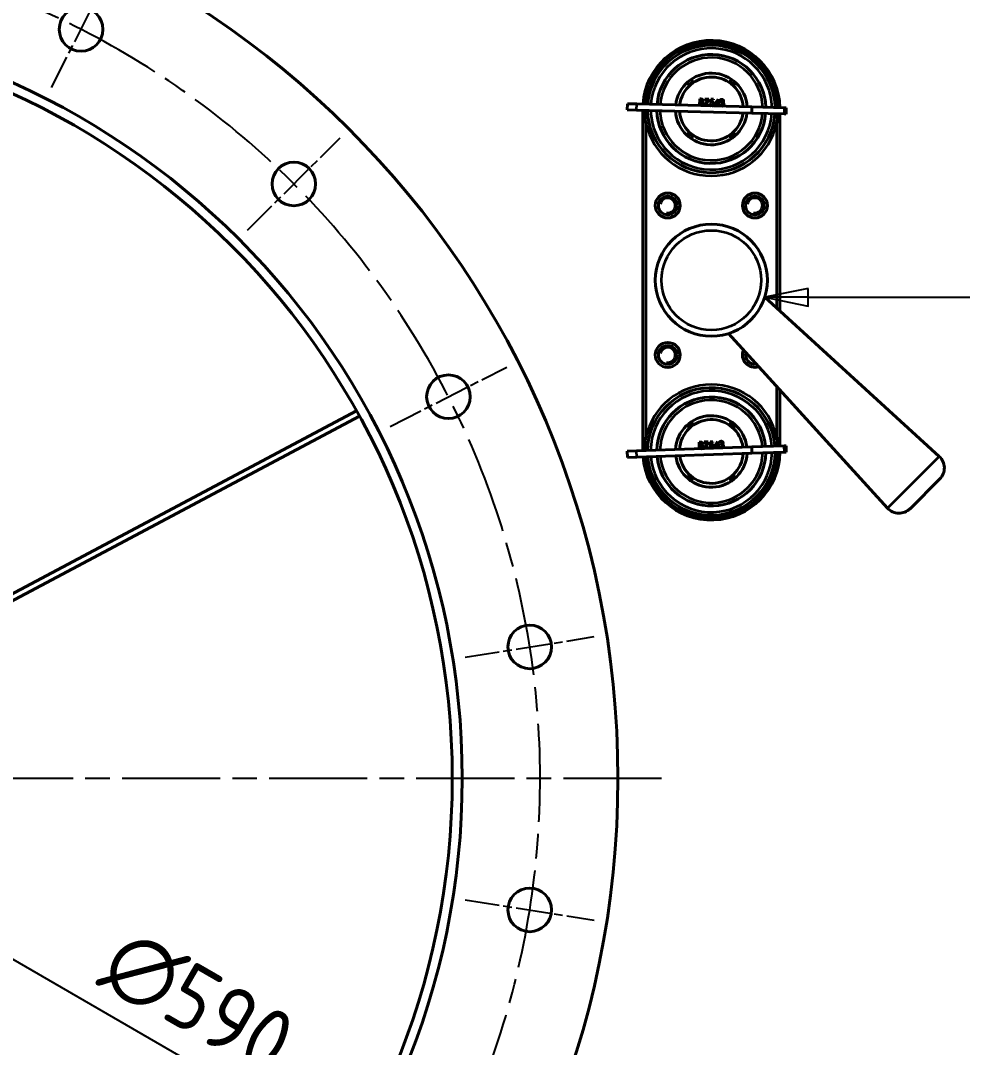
# Model space of a CAD drawing. Header units: millimetres. Extents: x 0 to 5887, y 0 to 4158.
# Drawn here: x 1302.1 to 1604.6, y 1585.8 to 1915.6 of the extents above; entities that cross this region are included whole.
import ezdxf

# ---------------------------------------------------------------- set-up
doc = ezdxf.new("R2010")
doc.units = ezdxf.units.MM
doc.header["$LTSCALE"] = 7
doc.linetypes.add('CHAIN', pattern=[0.3543, 0.2362, -0.0295, 0.0591, -0.0295])
for name, color, linetype, lineweight in [('가시적인 것(ISO)', 3, 'Continuous', 40), ('가시적인 좁은 것(ISO)', 3, 'Continuous', 35), ('기호(ISO)', 5, 'Continuous', 25), ('중심 표식(ISO)', 1, 'Continuous', 25), ('중심선(ISO)', 1, 'Continuous', 25), ('치수(ISO)', 2, 'Continuous', 25)]:
    doc.layers.add(name, color=color, linetype=linetype, lineweight=lineweight)
doc.styles.add('치수 텍스트_PSTEK_POSCO', font='isocp.shx')
doc.dimstyles.new('치수_PSTEK_POSCO', dxfattribs={"dimscale": 7, "dimtxt": 3, "dimasz": 2, "dimexe": 2, "dimexo": 2.5, "dimgap": 1, "dimtad": 1, "dimrnd": 1e-08, "dimdsep": 46, "dimtxsty": '치수 텍스트_PSTEK_POSCO', "dimcen": 0.09, "dimdle": 10, "dimclrd": 7, "dimclre": 7, "dimclrt": 2, "dimadec": 1, "dimazin": 2, "dimtfac": 1, "dimtmove": 0, "dimatfit": 3, "dimfxl": 0, "dimtolj": 1, "dimlwd": -1, "dimlwe": -1, "dimarcsym": 0})

# ---------------------------------------------------------------- blocks, each defined once
blk = doc.blocks.new('품번기호6')
at = {"layer": '기호(ISO)', "color": 7}
for p, q in [((222.162, 261.357), (220.162, 260.957)), ((222.162, 260.557), (222.162, 261.357)), ((222.162, 260.957), (220.162, 260.957)), ((220.162, 260.957), (222.162, 260.557)), ((222.162, 260.957), (274.929, 260.957))]:
    blk.add_line(p, q, dxfattribs=at)
at = {"layer": '기호(ISO)', "color": 7, "flags": 128}
blk.add_lwpolyline([(222.162, 261.357), (220.162, 260.957), (222.162, 260.557), (222.162, 261.357)], dxfattribs=at)
at = {"layer": '기호(ISO)', "color": 7}
blk.add_solid([(222.162, 261.357), (220.162, 260.957), (222.162, 260.557), (222.162, 261.357)], dxfattribs=at)
blk = doc.blocks.new('*D46')
at = {"layer": 'Defpoints', "color": 0, "transparency": 16777216}
for p in [(943.51, 1819.69), (1454.47, 1524.69)]:
    blk.add_point(p, dxfattribs=at)
at = {"layer": '치수(ISO)', "color": 7, "transparency": 16777216}
blk.add_line((955.64, 1812.69), (1442.35, 1531.69), dxfattribs=at)
for points in [[(956.81, 1814.71), (954.47, 1810.67), (943.51, 1819.69)], [(1443.51, 1533.71), (1441.18, 1529.67), (1454.47, 1524.69)]]:
    blk.add_solid(points, dxfattribs=at)
at = {"layer": '치수(ISO)', "color": 2, "transparency": 16777216, "insert": (1331.49, 1615.9), "char_height": 21, "attachment_point": 4, "rotation": 330, "style": '치수 텍스트_PSTEK_POSCO'}
blk.add_mtext('\\A1;∅590', dxfattribs=at)
blk = doc.blocks.new('*D47')
at = {"layer": 'Defpoints', "color": 0, "transparency": 16777216}
for p in [(1050.75, 1897.85), (1347.24, 1446.53)]:
    blk.add_point(p, dxfattribs=at)
at = {"layer": '치수(ISO)', "color": 7, "transparency": 16777216}
blk.add_line((1058.43, 1886.15), (1339.55, 1458.23), dxfattribs=at)
for points in [[(1060.38, 1887.43), (1056.48, 1884.87), (1050.75, 1897.85)], [(1341.5, 1459.51), (1337.6, 1456.95), (1347.24, 1446.53)]]:
    blk.add_solid(points, dxfattribs=at)
at = {"layer": '치수(ISO)', "color": 2, "transparency": 16777216, "insert": (1287.17, 1569.83), "char_height": 21, "attachment_point": 4, "rotation": 303.3025, "style": '치수 텍스트_PSTEK_POSCO'}
blk.add_mtext('\\A1;∅540', dxfattribs=at)

msp = doc.modelspace()

# ---------------------------------------------------------------- linework, layer by layer
at = {"layer": '가시적인 것(ISO)'}
for p, q in [((1520.193, 1888.2863), (1520.248, 1890.4022)), ((1520.248, 1890.4022), (1520.6608, 1890.3915)), ((1520.4322, 1890.1803), (1520.4146, 1889.5021)), ((1520.6899, 1890.1735), (1520.4322, 1890.1803)), ((1521.8474, 1888.2793), (1522.8508, 1890.1174)), ((1521.87, 1890.1429), (1521.8756, 1890.3599)), ((1522.8508, 1890.1174), (1521.87, 1890.1429)), ((1521.8756, 1890.3599), (1523.1778, 1890.326)), ((1523.1778, 1890.326), (1522.0383, 1888.2383)), ((1523.5843, 1889.2568), (1523.8288, 1890.3091)), ((1523.8288, 1890.3091), (1524.6969, 1890.2865)), ((1523.9715, 1890.0882), (1523.843, 1889.5346)), ((1524.6913, 1890.0695), (1523.9715, 1890.0882)), ((1524.6969, 1890.2865), (1524.6913, 1890.0695)), ((1524.953, 1888.6511), (1526.1518, 1890.303)), ((1526.1518, 1890.303), (1526.1903, 1890.302)), ((1526.1903, 1890.302), (1526.1522, 1888.8371)), ((1496.9751, 1886.8894), (1497.0271, 1888.8887)), ((1496.9751, 1886.8894), (1499.9741, 1886.8114)), ((1497.0271, 1888.8887), (1500.0261, 1888.8107)), ((1536.9616, 1885.8495), (1499.9741, 1886.8114)), ((1537.0135, 1887.8488), (1500.0261, 1888.8107)), ((1501.9919, 1777.4427), (1501.9919, 1886.7589)), ((1520.4089, 1889.285), (1520.3885, 1888.4983)), ((1520.3885, 1888.4983), (1520.6589, 1888.4913)), ((1520.5348, 1889.2818), (1520.4089, 1889.285)), ((1520.4146, 1889.5021), (1520.5422, 1889.4987)), ((1521.9119, 1888.2416), (1521.8474, 1888.2793)), ((1523.3539, 1888.747), (1523.5438, 1888.742)), ((1525.9567, 1888.625), (1524.953, 1888.6511)), ((1525.9862, 1889.761), (1525.3316, 1888.8584)), ((1525.3316, 1888.8584), (1525.9623, 1888.842)), ((1525.944, 1888.1367), (1525.9567, 1888.625)), ((1525.9623, 1888.842), (1525.9862, 1889.761)), ((1526.1466, 1888.6201), (1526.1339, 1888.1318)), ((1526.3907, 1888.6137), (1526.1466, 1888.6201)), ((1526.1522, 1888.8371), (1526.3964, 1888.8307)), ((1526.3964, 1888.8307), (1526.3907, 1888.6137)), ((1526.5827, 1888.6901), (1526.7726, 1888.6852)), ((1526.8815, 1889.7411), (1526.6916, 1889.746)), ((1527.1923, 1889.1629), (1527.1979, 1889.3799)), ((1536.9616, 1885.8495), (1537.0135, 1887.8488)), ((1547.4882, 1887.5764), (1537.0135, 1887.8488)), ((1547.4882, 1887.5764), (1548.0728, 1887.5612)), ((1548.0208, 1885.5619), (1548.0728, 1887.5612)), ((1547.4362, 1885.5771), (1536.9616, 1885.8495)), ((1545.9919, 1885.6147), (1545.9919, 1822.2742)), ((1547.4362, 1885.5771), (1548.0208, 1885.5619)), ((1541.1353, 1826.7002), (1597.1956, 1775.6108)), ((1529.4788, 1815.0438), (1580.5683, 1758.9835)), ((1545.9919, 1796.924), (1545.9919, 1778.9327)), ((1225.8193, 1692.3333), (1410.0013, 1790.2646)), ((1226.7582, 1690.5674), (1410.9709, 1788.515)), ((1536.9507, 1778.6265), (1499.9718, 1777.3743)), ((1520.0624, 1780.1725), (1520.4751, 1780.1865)), ((1520.134, 1778.0571), (1520.0624, 1780.1725)), ((1520.5172, 1779.9707), (1520.2596, 1779.962)), ((1520.2596, 1779.962), (1520.2825, 1779.2839)), ((1520.2825, 1779.2839), (1520.4101, 1779.2883)), ((1520.4157, 1779.0712), (1520.2899, 1779.067)), ((1520.2899, 1779.067), (1520.3165, 1778.2805)), ((1520.3165, 1778.2805), (1520.5869, 1778.2896)), ((1521.6896, 1780.2276), (1522.9915, 1780.2717)), ((1521.697, 1780.0106), (1521.6896, 1780.2276)), ((1522.6776, 1780.0439), (1521.697, 1780.0106)), ((1521.7859, 1778.1491), (1522.6776, 1780.0439)), ((1521.8526, 1778.1153), (1521.7859, 1778.1491)), ((1522.9915, 1780.2717), (1521.9789, 1778.1195)), ((1523.2617, 1778.706), (1523.4516, 1778.7124)), ((1523.4612, 1779.2287), (1523.6424, 1780.2937)), ((1523.6424, 1780.2937), (1524.5103, 1780.3231)), ((1523.798, 1780.0818), (1523.7029, 1779.5215)), ((1524.5176, 1780.1062), (1523.798, 1780.0818)), ((1524.5103, 1780.3231), (1524.5176, 1780.1062)), ((1524.8637, 1778.706), (1525.9615, 1780.4266)), ((1525.8672, 1778.7399), (1524.8637, 1778.706)), ((1525.8287, 1779.8756), (1525.2293, 1778.9356)), ((1525.2293, 1778.9356), (1525.8598, 1778.9569)), ((1525.8598, 1778.9569), (1525.8287, 1779.8756)), ((1525.8837, 1778.2518), (1525.8672, 1778.7399)), ((1525.9615, 1780.4266), (1526.0001, 1780.4279)), ((1526.0001, 1780.4279), (1526.0497, 1778.9633)), ((1526.0497, 1778.9633), (1526.2938, 1778.9716)), ((1526.3011, 1778.7546), (1526.057, 1778.7464)), ((1526.057, 1778.7464), (1526.0736, 1778.2582)), ((1526.2938, 1778.9716), (1526.3011, 1778.7546)), ((1526.4882, 1778.8424), (1526.6781, 1778.8489)), ((1526.7236, 1779.9093), (1526.5338, 1779.9029)), ((1527.0683, 1779.3508), (1527.061, 1779.5678)), ((1547.4228, 1778.9811), (1536.9507, 1778.6265)), ((1537.0183, 1776.6277), (1536.9507, 1778.6265)), ((1547.4228, 1778.9811), (1548.0073, 1779.0009)), ((1548.075, 1777.0021), (1548.0073, 1779.0009)), ((1496.9736, 1777.2728), (1499.9718, 1777.3743)), ((1497.0413, 1775.2739), (1496.9736, 1777.2728)), ((1497.0413, 1775.2739), (1500.0395, 1775.3755)), ((1537.0183, 1776.6277), (1500.0395, 1775.3755)), ((1547.4905, 1776.9823), (1537.0183, 1776.6277)), ((1547.4905, 1776.9823), (1548.075, 1777.0021)), ((1587.7994, 1758.8158), (1597.3632, 1768.3797))]:
    msp.add_line(p, q, dxfattribs=at)
for centre, radius in [((1198.9919, 1672.1871), 295), ((1321.5694, 1912.7589), 7), ((1198.9919, 1672.1871), 245), ((1198.9919, 1672.1871), 241.8), ((1389.9108, 1863.106), 7), ((1509.9919, 1856.1871), 4), ((1537.9919, 1856.1871), 4), ((1509.9919, 1856.1871), 3), ((1537.9919, 1856.1871), 3), ((1523.9919, 1832.1871), 18), ((1509.9919, 1808.1871), 4), ((1509.9919, 1808.1871), 3), ((1439.5637, 1794.7646), 7), ((1465.6678, 1714.4244), 7), ((1465.6678, 1629.9498), 7)]:
    msp.add_circle(centre, radius, dxfattribs=at)
for centre, radius, start, end in [((1523.9919, 1887.1871), 22, 1.115547, 175.905045), ((1523.9919, 1887.1871), 20.5, 1.306322, 175.71427), ((1523.9919, 1887.1871), 17.5, 1.786125, 175.234467), ((1523.9919, 1887.1871), 11.5, 3.498838, 173.521754), ((1523.9919, 1887.1871), 10.25, 4.109034, 172.911558), ((1516.8187, 1896.1757), 1, 221.08293, 36.099118), ((1531.1652, 1896.1757), 1, 143.900882, 318.91707), ((1523.9919, 1887.1871), 20.5, 181.306322, 355.71427), ((1523.9919, 1887.1871), 17.5, 181.786125, 355.234467), ((1523.9919, 1887.1871), 11.5, 183.498838, 353.521754), ((1523.9919, 1887.1871), 10.25, 184.109034, 352.911558), ((1516.8187, 1878.1985), 1, 323.900882, 138.91707), ((1531.1652, 1878.1985), 1, 41.08293, 216.099118), ((1537.9919, 1808.1871), 4, 157.078747, 287.608959), ((1537.9919, 1808.1871), 3, 166.254113, 278.433593), ((1523.9919, 1777.1871), 20.5, 4.735442, 179.143391), ((1523.9919, 1777.1871), 17.5, 5.215246, 178.663588), ((1523.9919, 1777.1871), 11.5, 6.927959, 176.950875), ((1523.9919, 1777.1871), 10.25, 7.538155, 176.340679), ((1516.8187, 1786.1757), 1, 221.08293, 36.099118), ((1531.1652, 1786.1757), 1, 143.900882, 318.91707), ((1523.9919, 1777.1871), 22, 184.544668, 359.334165), ((1523.9919, 1777.1871), 20.5, 184.735442, 359.143391), ((1523.9919, 1777.1871), 17.5, 185.215246, 358.663588), ((1523.9919, 1777.1871), 11.5, 186.927959, 356.950875), ((1523.9919, 1777.1871), 10.25, 187.538155, 356.340679), ((1593.8277, 1771.9152), 5, 315, 47.656147), ((1516.8187, 1768.1985), 1, 323.900882, 138.91707), ((1531.1652, 1768.1985), 1, 41.08293, 216.099118), ((1584.2638, 1762.3514), 5, 222.343853, 315)]:
    msp.add_arc(centre, radius, start, end, dxfattribs=at)
for points, knots in [([(1520.5422, 1889.4987), (1520.5608, 1889.4985), (1520.5969, 1889.498), (1520.6491, 1889.498), (1520.6976, 1889.5005), (1520.7423, 1889.5031), (1520.7832, 1889.5081), (1520.8201, 1889.5144), (1520.8536, 1889.5212), (1520.8924, 1889.5333), (1520.9365, 1889.5514), (1520.9837, 1889.5801), (1521.0256, 1889.6147), (1521.0612, 1889.6549), (1521.0907, 1889.6994), (1521.1116, 1889.7476), (1521.1263, 1889.7981), (1521.1284, 1889.8331), (1521.1295, 1889.8508)], [0, 0, 0, 0, 0.07230103, 0.13970033, 0.20228851, 0.26059953, 0.31319033, 0.36173893, 0.40570648, 0.44553998, 0.51883196, 0.58977824, 0.65886748, 0.72843048, 0.7972827, 0.86481538, 0.93136375, 1, 1, 1, 1]), ([(1520.6608, 1890.3915), (1520.681, 1890.3908), (1520.7202, 1890.3896), (1520.7771, 1890.3849), (1520.8303, 1890.3792), (1520.8799, 1890.371), (1520.9258, 1890.3615), (1520.9682, 1890.3503), (1521.007, 1890.3371), (1521.0531, 1890.3167), (1521.1055, 1890.2867), (1521.1619, 1890.2429), (1521.2098, 1890.1899), (1521.2507, 1890.1305), (1521.2828, 1890.0654), (1521.3054, 1889.9963), (1521.319, 1889.924), (1521.3193, 1889.8746), (1521.3194, 1889.8497)], [0, 0, 0, 0, 0.0625941, 0.12132294, 0.17668014, 0.2283651, 0.27686845, 0.32187913, 0.36409863, 0.4033557, 0.47796795, 0.55053546, 0.62358446, 0.69817488, 0.77335367, 0.84728113, 0.92281834, 1, 1, 1, 1]), ([(1521.1295, 1889.8508), (1521.1294, 1889.8625), (1521.1294, 1889.8856), (1521.1252, 1889.9193), (1521.1173, 1889.9511), (1521.1069, 1889.9814), (1521.0921, 1890.0093), (1521.0744, 1890.0358), (1521.0528, 1890.0599), (1521.0281, 1890.0825), (1520.9996, 1890.1028), (1520.9673, 1890.1207), (1520.9307, 1890.1354), (1520.8904, 1890.1485), (1520.8458, 1890.1581), (1520.7975, 1890.1664), (1520.7451, 1890.1714), (1520.7087, 1890.1728), (1520.6899, 1890.1735)], [0, 0, 0, 0, 0.05700313, 0.11181787, 0.16440237, 0.2158698, 0.26684111, 0.31747896, 0.36990214, 0.42340045, 0.4797184, 0.5392415, 0.60243069, 0.67102955, 0.7444848, 0.82345397, 0.90874031, 1, 1, 1, 1]), ([(1521.3194, 1889.8497), (1521.3182, 1889.8263), (1521.3157, 1889.7804), (1521.3015, 1889.7136), (1521.2804, 1889.6502), (1521.2518, 1889.5904), (1521.2152, 1889.5357), (1521.1723, 1889.4855), (1521.1209, 1889.4421), (1521.0826, 1889.4181), (1521.0632, 1889.4059)], [0, 0, 0, 0, 0.13056911, 0.25658061, 0.38055162, 0.50362292, 0.62573932, 0.74754858, 0.87176612, 1, 1, 1, 1]), ([(1526.6916, 1889.746), (1526.6973, 1889.7672), (1526.7085, 1889.8086), (1526.731, 1889.8675), (1526.7553, 1889.9232), (1526.7841, 1889.9745), (1526.8153, 1890.0226), (1526.8508, 1890.0663), (1526.8889, 1890.1067), (1526.9309, 1890.1423), (1526.9747, 1890.1744), (1527.0211, 1890.2016), (1527.069, 1890.2247), (1527.1188, 1890.2435), (1527.1707, 1890.2573), (1527.2241, 1890.2669), (1527.2793, 1890.2726), (1527.3167, 1890.2723), (1527.3356, 1890.2722)], [0, 0, 0, 0, 0.07262535, 0.14197661, 0.20898493, 0.27395687, 0.33688935, 0.39874495, 0.46011589, 0.52082492, 0.58099446, 0.64015193, 0.69862245, 0.75727108, 0.81642669, 0.87625405, 0.93716529, 1, 1, 1, 1]), ([(1527.3325, 1890.0551), (1527.3084, 1890.0549), (1527.2613, 1890.0545), (1527.1931, 1890.0418), (1527.1294, 1890.0205), (1527.0805, 1889.9944), (1527.0442, 1889.9682), (1527.0182, 1889.9453), (1526.9925, 1889.9197), (1526.9688, 1889.8897), (1526.9448, 1889.8577), (1526.9228, 1889.8217), (1526.9013, 1889.7828), (1526.8883, 1889.7552), (1526.8815, 1889.7411)], [0, 0, 0, 0, 0.12271194, 0.23968496, 0.35181586, 0.46376613, 0.52081779, 0.57944829, 0.64060415, 0.70529751, 0.77363388, 0.84466938, 0.92005651, 1, 1, 1, 1]), ([(1527.7495, 1889.7121), (1527.7495, 1889.7232), (1527.7496, 1889.7452), (1527.7441, 1889.7775), (1527.7355, 1889.8089), (1527.7233, 1889.8392), (1527.7066, 1889.8684), (1527.6866, 1889.8965), (1527.6625, 1889.9236), (1527.6347, 1889.9489), (1527.6049, 1889.9731), (1527.572, 1889.9939), (1527.5371, 1890.0118), (1527.5002, 1890.0268), (1527.4611, 1890.0384), (1527.4201, 1890.047), (1527.377, 1890.0529), (1527.3475, 1890.0544), (1527.3325, 1890.0551)], [0, 0, 0, 0, 0.05527455, 0.10996609, 0.16324744, 0.21807619, 0.27330087, 0.3309093, 0.39099452, 0.45417595, 0.51886154, 0.58331053, 0.64851668, 0.71503089, 0.78250207, 0.85232269, 0.92492849, 1, 1, 1, 1]), ([(1527.3356, 1890.2722), (1527.3632, 1890.2706), (1527.4178, 1890.2676), (1527.4977, 1890.2504), (1527.5745, 1890.2246), (1527.6473, 1890.1897), (1527.7147, 1890.1473), (1527.7743, 1890.0974), (1527.8254, 1890.0409), (1527.8679, 1889.9788), (1527.9007, 1889.9129), (1527.9244, 1889.8452), (1527.9381, 1889.7761), (1527.9389, 1889.7296), (1527.9393, 1889.7064)], [0, 0, 0, 0, 0.090254249, 0.178539792, 0.266093034, 0.354630978, 0.441886153, 0.525746915, 0.608113634, 0.690197273, 0.770821484, 0.848326181, 0.92401174, 1, 1, 1, 1]), ([(1520.9301, 1889.2465), (1520.9198, 1889.2488), (1520.8976, 1889.2539), (1520.8614, 1889.2597), (1520.8199, 1889.265), (1520.7732, 1889.2694), (1520.7212, 1889.274), (1520.6637, 1889.2767), (1520.601, 1889.2799), (1520.5574, 1889.2811), (1520.5348, 1889.2818)], [0, 0, 0, 0, 0.07930649, 0.17195282, 0.27705651, 0.39473058, 0.52617732, 0.67134477, 0.82928526, 1, 1, 1, 1]), ([(1520.6589, 1888.4913), (1520.6783, 1888.491), (1520.7156, 1888.4905), (1520.7695, 1888.4906), (1520.8195, 1888.4926), (1520.8654, 1888.4966), (1520.9076, 1888.5012), (1520.9457, 1888.5078), (1520.98, 1888.5157), (1521.0198, 1888.5282), (1521.0648, 1888.548), (1521.1135, 1888.5784), (1521.1571, 1888.6149), (1521.1944, 1888.6576), (1521.2252, 1888.7043), (1521.2481, 1888.754), (1521.2627, 1888.8059), (1521.2653, 1888.8415), (1521.2665, 1888.8594)], [0, 0, 0, 0, 0.07250249, 0.13973899, 0.20179513, 0.25982193, 0.31220599, 0.36077343, 0.40454034, 0.4436981, 0.51684079, 0.58787434, 0.65796542, 0.72896939, 0.79930772, 0.86663578, 0.93311633, 1, 1, 1, 1]), ([(1521.4564, 1888.8544), (1521.4553, 1888.8338), (1521.4531, 1888.7932), (1521.443, 1888.7337), (1521.427, 1888.677), (1521.4056, 1888.6228), (1521.3781, 1888.5711), (1521.345, 1888.5218), (1521.3059, 1888.4756), (1521.2624, 1888.4317), (1521.2135, 1888.3926), (1521.1608, 1888.3579), (1521.1039, 1888.3298), (1521.0436, 1888.3065), (1520.9793, 1888.2892), (1520.9113, 1888.2776), (1520.8395, 1888.2706), (1520.7904, 1888.2711), (1520.7652, 1888.2714)], [0, 0, 0, 0, 0.06116028, 0.12033456, 0.17818026, 0.23523513, 0.29268296, 0.35118625, 0.41045661, 0.47171985, 0.5337612, 0.59573902, 0.65788752, 0.72129518, 0.78682251, 0.85468615, 0.92547799, 1, 1, 1, 1]), ([(1521.2665, 1888.8594), (1521.2667, 1888.8706), (1521.2669, 1888.8927), (1521.2628, 1888.9255), (1521.2563, 1888.9572), (1521.2477, 1888.9881), (1521.2348, 1889.0176), (1521.2196, 1889.0463), (1521.2016, 1889.0741), (1521.1733, 1889.1095), (1521.1319, 1889.1504), (1521.0727, 1889.191), (1521.0049, 1889.2242), (1520.9556, 1889.2389), (1520.9301, 1889.2465)], [0, 0, 0, 0, 0.0602874, 0.11960235, 0.17750337, 0.23514266, 0.29213259, 0.35087121, 0.41009786, 0.47073152, 0.5948287, 0.72257882, 0.85669139, 1, 1, 1, 1]), ([(1521.0632, 1889.4059), (1521.087, 1889.396), (1521.1325, 1889.3772), (1521.195, 1889.3443), (1521.2486, 1889.3089), (1521.2938, 1889.2707), (1521.3323, 1889.2297), (1521.3657, 1889.1853), (1521.3939, 1889.1371), (1521.4178, 1889.0854), (1521.436, 1889.0308), (1521.4493, 1888.9739), (1521.4562, 1888.9148), (1521.4564, 1888.8747), (1521.4564, 1888.8544)], [0, 0, 0, 0, 0.10605749, 0.20291426, 0.29030017, 0.37022257, 0.44638372, 0.5213969, 0.59829108, 0.67614247, 0.7555287, 0.83488717, 0.91664605, 1, 1, 1, 1]), ([(1523.7172, 1888.1946), (1523.7098, 1888.1982), (1523.6852, 1888.2106), (1523.645, 1888.2355), (1523.5971, 1888.27), (1523.5531, 1888.3104), (1523.5124, 1888.3543), (1523.4762, 1888.4018), (1523.4441, 1888.4521), (1523.4168, 1888.5054), (1523.3937, 1888.5615), (1523.376, 1888.6208), (1523.3621, 1888.6828), (1523.3566, 1888.7253), (1523.3539, 1888.747)], [0.28511236, 0.28511236, 0.28511236, 0.28511236, 0.310637179, 0.370766408, 0.431614744, 0.493522974, 0.555883455, 0.617342367, 0.678668039, 0.74071136, 0.802985363, 0.86680258, 0.932347171, 1, 1, 1, 1]), ([(1523.5438, 1888.742), (1523.5479, 1888.7217), (1523.5559, 1888.6827), (1523.5742, 1888.6277), (1523.597, 1888.5785), (1523.6245, 1888.5345), (1523.6577, 1888.4959), (1523.6959, 1888.4613), (1523.7388, 1888.4298), (1523.7868, 1888.4032), (1523.8375, 1888.3803), (1523.8908, 1888.3646), (1523.9451, 1888.3531), (1523.982, 1888.3511), (1524.0006, 1888.3501)], [0, 0, 0, 0, 0.09468725, 0.18199416, 0.26437695, 0.34217986, 0.41861761, 0.49650908, 0.57736909, 0.66151059, 0.74673255, 0.83125798, 0.91520562, 1, 1, 1, 1]), ([(1524.0534, 1889.3531), (1524.037, 1889.3532), (1524.0031, 1889.3534), (1523.951, 1889.3494), (1523.8962, 1889.3422), (1523.8388, 1889.3318), (1523.7788, 1889.3179), (1523.7162, 1889.3009), (1523.651, 1889.2804), (1523.6069, 1889.2648), (1523.5843, 1889.2568)], [0, 0, 0, 0, 0.10220304, 0.21102334, 0.32509966, 0.4465021, 0.57378772, 0.70890071, 0.85035787, 1, 1, 1, 1]), ([(1523.843, 1889.5346), (1523.8656, 1889.5402), (1523.9093, 1889.5511), (1523.9737, 1889.5627), (1524.0347, 1889.5692), (1524.0742, 1889.5692), (1524.0933, 1889.5693)], [0, 0, 0, 0, 0.27506837, 0.53290146, 0.77397346, 1, 1, 1, 1]), ([(1524.0006, 1888.3501), (1524.0187, 1888.3501), (1524.0544, 1888.3502), (1524.107, 1888.3563), (1524.158, 1888.3666), (1524.2068, 1888.3827), (1524.2543, 1888.4025), (1524.2992, 1888.4284), (1524.3429, 1888.4584), (1524.384, 1888.493), (1524.4218, 1888.5313), (1524.4554, 1888.5725), (1524.4836, 1888.6166), (1524.5076, 1888.6628), (1524.5262, 1888.7118), (1524.5399, 1888.7631), (1524.5486, 1888.8171), (1524.5506, 1888.854), (1524.5516, 1888.8728)], [0, 0, 0, 0, 0.0642073, 0.12642469, 0.18768028, 0.24821642, 0.30830506, 0.36966099, 0.43169855, 0.49594689, 0.55975802, 0.62229541, 0.68391064, 0.74509241, 0.80674023, 0.86908662, 0.93329, 1, 1, 1, 1]), ([(1524.5516, 1888.8728), (1524.5516, 1888.8897), (1524.5517, 1888.923), (1524.5466, 1888.9718), (1524.5367, 1889.018), (1524.5225, 1889.062), (1524.504, 1889.1038), (1524.4812, 1889.1433), (1524.4535, 1889.1802), (1524.4217, 1889.2144), (1524.3866, 1889.246), (1524.3478, 1889.2733), (1524.3059, 1889.2964), (1524.2615, 1889.3166), (1524.2135, 1889.3315), (1524.1629, 1889.3431), (1524.1091, 1889.3504), (1524.0723, 1889.3522), (1524.0534, 1889.3531)], [0, 0, 0, 0, 0.06535138, 0.12791603, 0.18836021, 0.24721608, 0.30563013, 0.36376984, 0.42266091, 0.48268729, 0.54330022, 0.60411796, 0.66496489, 0.72741349, 0.79146763, 0.85805544, 0.92703681, 1, 1, 1, 1]), ([(1524.0933, 1889.5693), (1524.117, 1889.5681), (1524.1634, 1889.5659), (1524.2311, 1889.5545), (1524.2956, 1889.5376), (1524.3567, 1889.5148), (1524.4146, 1889.4861), (1524.4686, 1889.4508), (1524.5197, 1889.4098), (1524.5668, 1889.363), (1524.6093, 1889.3117), (1524.6465, 1889.2568), (1524.6778, 1889.1988), (1524.7025, 1889.1372), (1524.7219, 1889.0726), (1524.7341, 1889.0044), (1524.7416, 1888.9331), (1524.7414, 1888.8845), (1524.7412, 1888.8598)], [0, 0, 0, 0, 0.06580765, 0.12939427, 0.19089406, 0.25128107, 0.31081496, 0.37037099, 0.43076826, 0.49288125, 0.55510395, 0.61606705, 0.67725603, 0.73825981, 0.80076213, 0.86477758, 0.93104529, 1, 1, 1, 1]), ([(1524.7412, 1888.8598), (1524.7404, 1888.8425), (1524.7387, 1888.8083), (1524.7333, 1888.7575), (1524.7242, 1888.708), (1524.7124, 1888.6595), (1524.6976, 1888.6123), (1524.6799, 1888.5662), (1524.6585, 1888.5215), (1524.6352, 1888.4777), (1524.6092, 1888.436), (1524.5804, 1888.397), (1524.5502, 1888.3602), (1524.5179, 1888.3261), (1524.483, 1888.2948), (1524.4462, 1888.2661), (1524.4076, 1888.2396), (1524.3667, 1888.2164), (1524.3257, 1888.1958), (1524.2976, 1888.1848), (1524.2842, 1888.1799)], [0, 0, 0, 0, 0.044014471, 0.087434124, 0.130118399, 0.172553695, 0.214554756, 0.256298092, 0.298438225, 0.340849003, 0.382715189, 0.423924045, 0.464246243, 0.504073671, 0.543861906, 0.583566725, 0.623094319, 0.663229061, 0.703551259, 0.739999376, 0.739999376, 0.739999376, 0.739999376]), ([(1526.9804, 1888.1097), (1526.9744, 1888.1124), (1526.9504, 1888.1234), (1526.9095, 1888.1456), (1526.8593, 1888.1792), (1526.8124, 1888.2179), (1526.7688, 1888.2609), (1526.7296, 1888.309), (1526.6943, 1888.3614), (1526.6637, 1888.4185), (1526.6365, 1888.4797), (1526.6145, 1888.5458), (1526.5955, 1888.6162), (1526.5871, 1888.6651), (1526.5827, 1888.6901)], [0.289851368, 0.289851368, 0.289851368, 0.289851368, 0.308548432, 0.366397963, 0.424542189, 0.483169996, 0.5422434, 0.601739352, 0.662506002, 0.724855513, 0.789127829, 0.8563464, 0.926295235, 1, 1, 1, 1]), ([(1526.7726, 1888.6852), (1526.7772, 1888.6688), (1526.786, 1888.6369), (1526.8012, 1888.5908), (1526.8187, 1888.5485), (1526.8378, 1888.5097), (1526.8579, 1888.4739), (1526.8806, 1888.4422), (1526.9041, 1888.413), (1526.922, 1888.3965), (1526.9308, 1888.3884)], [0, 0, 0, 0, 0.14977039, 0.29131641, 0.42596637, 0.55215957, 0.67152741, 0.78612163, 0.89532507, 1, 1, 1, 1]), ([(1526.9308, 1888.3884), (1526.9424, 1888.379), (1526.9656, 1888.3601), (1527.0035, 1888.3359), (1527.0435, 1888.3146), (1527.0865, 1888.2981), (1527.1316, 1888.2839), (1527.1794, 1888.2741), (1527.2295, 1888.2669), (1527.2638, 1888.2655), (1527.2813, 1888.2648)], [0, 0, 0, 0, 0.118271305, 0.236177533, 0.355662933, 0.475904165, 0.600127342, 0.728608116, 0.861313476, 1, 1, 1, 1]), ([(1527.8317, 1888.6984), (1527.8313, 1888.7181), (1527.8304, 1888.7575), (1527.8179, 1888.8157), (1527.7961, 1888.8721), (1527.765, 1888.9256), (1527.7268, 1888.9755), (1527.6818, 1889.0203), (1527.6295, 1889.0576), (1527.5812, 1889.0837), (1527.5382, 1889.1018), (1527.5014, 1889.1141), (1527.4601, 1889.1247), (1527.4148, 1889.1348), (1527.3652, 1889.1436), (1527.3114, 1889.1514), (1527.2533, 1889.1579), (1527.213, 1889.1612), (1527.1923, 1889.1629)], [0, 0, 0, 0, 0.066909186, 0.13348544, 0.201035117, 0.27123434, 0.342879984, 0.41383613, 0.485976622, 0.560229557, 0.599884181, 0.64405484, 0.691891932, 0.744687524, 0.801491775, 0.862857698, 0.929328379, 1, 1, 1, 1]), ([(1527.1979, 1889.3799), (1527.2241, 1889.3797), (1527.2754, 1889.3792), (1527.3506, 1889.3878), (1527.4226, 1889.4005), (1527.4899, 1889.4211), (1527.5514, 1889.4454), (1527.605, 1889.4742), (1527.6499, 1889.5065), (1527.6858, 1889.543), (1527.7132, 1889.5824), (1527.7335, 1889.6237), (1527.746, 1889.6672), (1527.7483, 1889.6971), (1527.7495, 1889.7121)], [0, 0, 0, 0, 0.11016555, 0.21578726, 0.31802743, 0.41757395, 0.51165049, 0.5961621, 0.67293453, 0.74366956, 0.810677, 0.87405896, 0.9366963, 1, 1, 1, 1]), ([(1527.2813, 1888.2648), (1527.3011, 1888.2647), (1527.3398, 1888.2644), (1527.3965, 1888.2696), (1527.4505, 1888.278), (1527.5013, 1888.2917), (1527.5495, 1888.3091), (1527.5945, 1888.3313), (1527.6368, 1888.3576), (1527.6759, 1888.3878), (1527.7112, 1888.421), (1527.7424, 1888.4559), (1527.7692, 1888.4923), (1527.791, 1888.5305), (1527.8084, 1888.5702), (1527.8207, 1888.6117), (1527.8296, 1888.6545), (1527.831, 1888.6837), (1527.8317, 1888.6984)], [0, 0, 0, 0, 0.07607174, 0.14875171, 0.21840279, 0.28575958, 0.35059802, 0.41496404, 0.47806934, 0.54176068, 0.60434986, 0.66407502, 0.72146362, 0.77758713, 0.83264445, 0.88784351, 0.94346034, 1, 1, 1, 1]), ([(1528.022, 1888.7117), (1528.0202, 1888.6821), (1528.0165, 1888.623), (1527.9949, 1888.5362), (1527.9627, 1888.4516), (1527.9179, 1888.371), (1527.864, 1888.296), (1527.8005, 1888.2292), (1527.7281, 1888.1723), (1527.6511, 1888.1272), (1527.5974, 1888.1038), (1527.5716, 1888.0944)], [0, 0, 0, 0, 0.079648251, 0.158921676, 0.239619495, 0.32260943, 0.406034637, 0.487602095, 0.569684627, 0.653036145, 0.726877325, 0.726877325, 0.726877325, 0.726877325]), ([(1527.9393, 1889.7064), (1527.938, 1889.684), (1527.9355, 1889.6403), (1527.9222, 1889.5766), (1527.9009, 1889.5169), (1527.8722, 1889.4608), (1527.8356, 1889.4087), (1527.7916, 1889.3604), (1527.7399, 1889.3158), (1527.7009, 1889.2905), (1527.6809, 1889.2775)], [0, 0, 0, 0, 0.12806755, 0.25060832, 0.37063017, 0.49007225, 0.61037476, 0.73431307, 0.8632165, 1, 1, 1, 1]), ([(1527.6809, 1889.2775), (1527.7031, 1889.266), (1527.7472, 1889.2433), (1527.8068, 1889.1995), (1527.8608, 1889.1493), (1527.8905, 1889.1105), (1527.9055, 1889.0909)], [0, 0, 0, 0, 0.2538796, 0.50300892, 0.75029108, 1, 1, 1, 1]), ([(1527.9055, 1889.0909), (1527.9153, 1889.0767), (1527.9348, 1889.0486), (1527.9586, 1889.0034), (1527.98, 1888.9579), (1527.9964, 1888.9108), (1528.0088, 1888.8626), (1528.0173, 1888.8133), (1528.0221, 1888.7629), (1528.0221, 1888.7288), (1528.022, 1888.7117)], [0, 0, 0, 0, 0.12813551, 0.25417271, 0.37811165, 0.50171226, 0.62398631, 0.74709561, 0.87287464, 1, 1, 1, 1]), ([(1520.4101, 1779.2883), (1520.4287, 1779.2891), (1520.4647, 1779.2908), (1520.5169, 1779.2939), (1520.5652, 1779.2993), (1520.6096, 1779.3046), (1520.6501, 1779.312), (1520.6866, 1779.3205), (1520.7196, 1779.3293), (1520.7576, 1779.3437), (1520.8005, 1779.3644), (1520.8459, 1779.3959), (1520.8857, 1779.4329), (1520.9189, 1779.4751), (1520.9456, 1779.5213), (1520.9636, 1779.5707), (1520.9752, 1779.6221), (1520.9752, 1779.657), (1520.9753, 1779.6748)], [0, 0, 0, 0, 0.07230103, 0.13970033, 0.20228851, 0.26059953, 0.31319033, 0.36173893, 0.40570648, 0.44553998, 0.51883196, 0.58977824, 0.65886748, 0.72843048, 0.7972827, 0.86481538, 0.93136375, 1, 1, 1, 1]), ([(1520.8124, 1779.0596), (1520.802, 1779.0614), (1520.7796, 1779.0651), (1520.743, 1779.0687), (1520.7013, 1779.0715), (1520.6544, 1779.0731), (1520.6022, 1779.0746), (1520.5446, 1779.0739), (1520.4819, 1779.0733), (1520.4383, 1779.0719), (1520.4157, 1779.0712)], [0, 0, 0, 0, 0.07930649, 0.17195282, 0.27705651, 0.39473058, 0.52617732, 0.67134477, 0.82928526, 1, 1, 1, 1]), ([(1520.4751, 1780.1865), (1520.4953, 1780.1871), (1520.5345, 1780.1882), (1520.5916, 1780.1869), (1520.645, 1780.1844), (1520.695, 1780.1792), (1520.7414, 1780.1724), (1520.7844, 1780.1637), (1520.8239, 1780.1529), (1520.8711, 1780.1353), (1520.9253, 1780.1085), (1520.9842, 1780.0682), (1521.0352, 1780.0181), (1521.0796, 1779.9612), (1521.1155, 1779.8982), (1521.1422, 1779.8306), (1521.1601, 1779.7593), (1521.1633, 1779.71), (1521.165, 1779.685)], [0, 0, 0, 0, 0.0625941, 0.12132294, 0.17668014, 0.2283651, 0.27686845, 0.32187913, 0.36409863, 0.4033557, 0.47796795, 0.55053546, 0.62358446, 0.69817488, 0.77335367, 0.84728113, 0.92281834, 1, 1, 1, 1]), ([(1520.9753, 1779.6748), (1520.9745, 1779.6865), (1520.9731, 1779.7095), (1520.9669, 1779.7429), (1520.9571, 1779.7742), (1520.945, 1779.8039), (1520.9284, 1779.8308), (1520.9092, 1779.8562), (1520.8862, 1779.8789), (1520.8603, 1779.9001), (1520.8306, 1779.9186), (1520.7972, 1779.9345), (1520.7598, 1779.947), (1520.7188, 1779.9577), (1520.6738, 1779.9646), (1520.6251, 1779.97), (1520.5724, 1779.9718), (1520.536, 1779.9711), (1520.5172, 1779.9707)], [0, 0, 0, 0, 0.05700313, 0.11181787, 0.16440237, 0.2158698, 0.26684111, 0.31747896, 0.36990214, 0.42340045, 0.4797184, 0.5392415, 0.60243069, 0.67102955, 0.7444848, 0.82345397, 0.90874031, 1, 1, 1, 1]), ([(1520.5869, 1778.2896), (1520.6062, 1778.2905), (1520.6435, 1778.2922), (1520.6973, 1778.2955), (1520.7471, 1778.3005), (1520.7927, 1778.3073), (1520.8346, 1778.3144), (1520.8722, 1778.3233), (1520.9059, 1778.3332), (1520.9449, 1778.348), (1520.9886, 1778.3705), (1521.0354, 1778.4037), (1521.0767, 1778.4428), (1521.1114, 1778.4876), (1521.1394, 1778.5361), (1521.1593, 1778.587), (1521.1708, 1778.6398), (1521.1712, 1778.6755), (1521.1714, 1778.6934)], [0, 0, 0, 0, 0.07250249, 0.13973899, 0.20179513, 0.25982193, 0.31220599, 0.36077343, 0.40454034, 0.4436981, 0.51684079, 0.58787434, 0.65796542, 0.72896939, 0.79930772, 0.86663578, 0.93311633, 1, 1, 1, 1]), ([(1521.3613, 1778.6998), (1521.3614, 1778.6791), (1521.3616, 1778.6384), (1521.355, 1778.5785), (1521.3424, 1778.5209), (1521.3243, 1778.4655), (1521.3, 1778.4122), (1521.2699, 1778.3611), (1521.2337, 1778.3126), (1521.1929, 1778.2662), (1521.1463, 1778.2242), (1521.0959, 1778.1865), (1521.0407, 1778.155), (1520.982, 1778.1281), (1520.9188, 1778.107), (1520.8515, 1778.0914), (1520.7803, 1778.0801), (1520.7313, 1778.0777), (1520.7061, 1778.0764)], [0, 0, 0, 0, 0.06116028, 0.12033456, 0.17818026, 0.23523513, 0.29268296, 0.35118625, 0.41045661, 0.47171985, 0.5337612, 0.59573902, 0.65788752, 0.72129518, 0.78682251, 0.85468615, 0.92547799, 1, 1, 1, 1]), ([(1521.1714, 1778.6934), (1521.1709, 1778.7045), (1521.1698, 1778.7267), (1521.1637, 1778.7591), (1521.1554, 1778.7904), (1521.1449, 1778.8207), (1521.1303, 1778.8494), (1521.1134, 1778.8771), (1521.0937, 1778.9038), (1521.0634, 1778.9374), (1521.0196, 1778.9758), (1520.958, 1779.0128), (1520.8884, 1779.0419), (1520.8383, 1779.0536), (1520.8124, 1779.0596)], [0, 0, 0, 0, 0.0602874, 0.11960235, 0.17750337, 0.23514266, 0.29213259, 0.35087121, 0.41009786, 0.47073152, 0.5948287, 0.72257882, 0.85669139, 1, 1, 1, 1]), ([(1521.165, 1779.685), (1521.1651, 1779.6617), (1521.1654, 1779.6157), (1521.1552, 1779.5481), (1521.1379, 1779.4836), (1521.113, 1779.4222), (1521.0797, 1779.3654), (1521.0399, 1779.3127), (1520.9912, 1779.2663), (1520.9544, 1779.2401), (1520.9357, 1779.2267)], [0, 0, 0, 0, 0.13056911, 0.25658061, 0.38055162, 0.50362292, 0.62573932, 0.74754858, 0.87176612, 1, 1, 1, 1]), ([(1520.9357, 1779.2267), (1520.96, 1779.2183), (1521.0066, 1779.2022), (1521.071, 1779.1731), (1521.1266, 1779.1411), (1521.174, 1779.1055), (1521.2149, 1779.0669), (1521.2508, 1779.0247), (1521.2819, 1778.9782), (1521.3088, 1778.928), (1521.3303, 1778.8747), (1521.347, 1778.8186), (1521.3574, 1778.76), (1521.36, 1778.72), (1521.3613, 1778.6998)], [0, 0, 0, 0, 0.10605749, 0.20291426, 0.29030017, 0.37022257, 0.44638372, 0.5213969, 0.59829108, 0.67614247, 0.7555287, 0.83488717, 0.91664605, 1, 1, 1, 1]), ([(1523.6575, 1778.1764), (1523.6498, 1778.1795), (1523.6245, 1778.1905), (1523.5829, 1778.2128), (1523.533, 1778.2444), (1523.4867, 1778.2821), (1523.4434, 1778.3235), (1523.4044, 1778.3688), (1523.3694, 1778.4171), (1523.339, 1778.4686), (1523.3126, 1778.5233), (1523.2914, 1778.5813), (1523.2738, 1778.6424), (1523.2658, 1778.6846), (1523.2617, 1778.706)], [0.28511236, 0.28511236, 0.28511236, 0.28511236, 0.310637179, 0.370766408, 0.431614744, 0.493522974, 0.555883455, 0.617342367, 0.678668039, 0.74071136, 0.802985363, 0.86680258, 0.932347171, 1, 1, 1, 1]), ([(1523.4516, 1778.7124), (1523.4569, 1778.6924), (1523.4672, 1778.654), (1523.4887, 1778.6001), (1523.5145, 1778.5524), (1523.5446, 1778.5101), (1523.5801, 1778.4736), (1523.6202, 1778.4413), (1523.665, 1778.4124), (1523.7144, 1778.3888), (1523.7664, 1778.369), (1523.8205, 1778.3564), (1523.8755, 1778.3482), (1523.9124, 1778.3484), (1523.931, 1778.3485)], [0, 0, 0, 0, 0.09468725, 0.18199416, 0.26437695, 0.34217986, 0.41861761, 0.49650908, 0.57736909, 0.66151059, 0.74673255, 0.83125798, 0.91520562, 1, 1, 1, 1]), ([(1523.9237, 1779.3529), (1523.9073, 1779.352), (1523.8735, 1779.3502), (1523.8217, 1779.3431), (1523.7674, 1779.3326), (1523.7108, 1779.3188), (1523.6518, 1779.3013), (1523.5903, 1779.2807), (1523.5264, 1779.2563), (1523.4833, 1779.238), (1523.4612, 1779.2287)], [0, 0, 0, 0, 0.10220304, 0.21102334, 0.32509966, 0.4465021, 0.57378772, 0.70890071, 0.85035787, 1, 1, 1, 1]), ([(1523.7029, 1779.5215), (1523.7251, 1779.5285), (1523.7681, 1779.5419), (1523.8317, 1779.5574), (1523.8922, 1779.5675), (1523.9316, 1779.5699), (1523.9507, 1779.5711)], [0, 0, 0, 0, 0.27506837, 0.53290146, 0.77397346, 1, 1, 1, 1]), ([(1524.4497, 1778.9032), (1524.4488, 1778.9202), (1524.4469, 1778.9534), (1524.4388, 1779.0017), (1524.4262, 1779.0473), (1524.4094, 1779.0904), (1524.3885, 1779.131), (1524.3633, 1779.1691), (1524.3335, 1779.2042), (1524.2996, 1779.2364), (1524.2628, 1779.266), (1524.2223, 1779.2908), (1524.1791, 1779.3114), (1524.1336, 1779.3289), (1524.0848, 1779.3409), (1524.0336, 1779.3495), (1523.9795, 1779.3536), (1523.9427, 1779.3532), (1523.9237, 1779.3529)], [0, 0, 0, 0, 0.06535138, 0.12791603, 0.18836021, 0.24721608, 0.30563013, 0.36376984, 0.42266091, 0.48268729, 0.54330022, 0.60411796, 0.66496489, 0.72741349, 0.79146763, 0.85805544, 0.92703681, 1, 1, 1, 1]), ([(1523.931, 1778.3485), (1523.9491, 1778.3497), (1523.9847, 1778.3518), (1524.0369, 1778.3611), (1524.0872, 1778.3744), (1524.1349, 1778.3934), (1524.1811, 1778.416), (1524.2244, 1778.4446), (1524.2662, 1778.4771), (1524.3052, 1778.5141), (1524.3406, 1778.5546), (1524.3717, 1778.5977), (1524.3972, 1778.6434), (1524.4184, 1778.691), (1524.4341, 1778.741), (1524.4447, 1778.7931), (1524.4501, 1778.8474), (1524.4499, 1778.8844), (1524.4497, 1778.9032)], [0, 0, 0, 0, 0.0642073, 0.12642469, 0.18768028, 0.24821642, 0.30830506, 0.36966099, 0.43169855, 0.49594689, 0.55975802, 0.62229541, 0.68391064, 0.74509241, 0.80674023, 0.86908662, 0.93329, 1, 1, 1, 1]), ([(1523.9507, 1779.5711), (1523.9743, 1779.5714), (1524.0208, 1779.5719), (1524.0891, 1779.5646), (1524.1545, 1779.5516), (1524.2168, 1779.5324), (1524.2763, 1779.5073), (1524.3324, 1779.4752), (1524.3858, 1779.4374), (1524.4356, 1779.3935), (1524.4812, 1779.3448), (1524.5215, 1779.2923), (1524.5562, 1779.2362), (1524.5846, 1779.1762), (1524.6078, 1779.1129), (1524.6241, 1779.0455), (1524.6358, 1778.9748), (1524.6385, 1778.9263), (1524.6398, 1778.9016)], [0, 0, 0, 0, 0.06580765, 0.12939427, 0.19089406, 0.25128107, 0.31081496, 0.37037099, 0.43076826, 0.49288125, 0.55510395, 0.61606705, 0.67725603, 0.73825981, 0.80076213, 0.86477758, 0.93104529, 1, 1, 1, 1]), ([(1524.6398, 1778.9016), (1524.64, 1778.8843), (1524.6404, 1778.8501), (1524.6381, 1778.7991), (1524.6319, 1778.749), (1524.6231, 1778.7), (1524.6111, 1778.652), (1524.5961, 1778.6049), (1524.5775, 1778.559), (1524.5568, 1778.5139), (1524.5334, 1778.4706), (1524.507, 1778.43), (1524.4791, 1778.3915), (1524.4488, 1778.3555), (1524.4159, 1778.3221), (1524.3808, 1778.2913), (1524.3439, 1778.2626), (1524.3044, 1778.2369), (1524.2647, 1778.2139), (1524.2374, 1778.2013), (1524.2243, 1778.1956)], [0, 0, 0, 0, 0.044014471, 0.087434124, 0.130118399, 0.172553695, 0.214554756, 0.256298092, 0.298438225, 0.340849003, 0.382715189, 0.423924045, 0.464246243, 0.504073671, 0.543861906, 0.583566725, 0.623094319, 0.663229061, 0.703551259, 0.739999376, 0.739999376, 0.739999376, 0.739999376]), ([(1526.9198, 1778.2868), (1526.9138, 1778.2891), (1526.8891, 1778.2987), (1526.8469, 1778.3184), (1526.7948, 1778.3489), (1526.7457, 1778.3847), (1526.6996, 1778.4251), (1526.6576, 1778.4708), (1526.6192, 1778.5209), (1526.5853, 1778.5761), (1526.5545, 1778.6356), (1526.5286, 1778.7002), (1526.5054, 1778.7693), (1526.494, 1778.8176), (1526.4882, 1778.8424)], [0.289851368, 0.289851368, 0.289851368, 0.289851368, 0.308548432, 0.366397963, 0.424542189, 0.483169996, 0.5422434, 0.601739352, 0.662506002, 0.724855513, 0.789127829, 0.8563464, 0.926295235, 1, 1, 1, 1]), ([(1526.5338, 1779.9029), (1526.5382, 1779.9244), (1526.5468, 1779.9663), (1526.5658, 1780.0265), (1526.5867, 1780.0836), (1526.6124, 1780.1366), (1526.6407, 1780.1864), (1526.6734, 1780.2321), (1526.7091, 1780.2747), (1526.7489, 1780.3128), (1526.7907, 1780.3475), (1526.8354, 1780.3773), (1526.8818, 1780.4033), (1526.9304, 1780.4251), (1526.9814, 1780.4419), (1527.0341, 1780.4547), (1527.0889, 1780.4637), (1527.1262, 1780.4657), (1527.1451, 1780.4667)], [0, 0, 0, 0, 0.07262535, 0.14197661, 0.20898493, 0.27395687, 0.33688935, 0.39874495, 0.46011589, 0.52082492, 0.58099446, 0.64015193, 0.69862245, 0.75727108, 0.81642669, 0.87625405, 0.93716529, 1, 1, 1, 1]), ([(1526.6781, 1778.8489), (1526.6836, 1778.8327), (1526.6942, 1778.8014), (1526.7122, 1778.7563), (1526.7322, 1778.7152), (1526.7536, 1778.6775), (1526.7758, 1778.643), (1526.8003, 1778.6127), (1526.8256, 1778.585), (1526.8444, 1778.5696), (1526.8537, 1778.5621)], [0, 0, 0, 0, 0.14977039, 0.29131641, 0.42596637, 0.55215957, 0.67152741, 0.78612163, 0.89532507, 1, 1, 1, 1]), ([(1527.155, 1780.2498), (1527.1309, 1780.2481), (1527.0839, 1780.2449), (1527.0166, 1780.2282), (1526.9543, 1780.2031), (1526.9071, 1780.1741), (1526.8724, 1780.1458), (1526.8478, 1780.1213), (1526.8237, 1780.0942), (1526.8018, 1780.063), (1526.7798, 1780.0295), (1526.76, 1779.9923), (1526.7409, 1779.9522), (1526.7295, 1779.9239), (1526.7236, 1779.9093)], [0, 0, 0, 0, 0.12271194, 0.23968496, 0.35181586, 0.46376613, 0.52081779, 0.57944829, 0.64060415, 0.70529751, 0.77363388, 0.84466938, 0.92005651, 1, 1, 1, 1]), ([(1526.8537, 1778.5621), (1526.8658, 1778.5533), (1526.8901, 1778.5359), (1526.9294, 1778.5139), (1526.9706, 1778.4951), (1527.0146, 1778.4812), (1527.0603, 1778.4697), (1527.1086, 1778.4628), (1527.1591, 1778.4586), (1527.1934, 1778.4593), (1527.2109, 1778.4596)], [0, 0, 0, 0, 0.118271305, 0.236177533, 0.355662933, 0.475904165, 0.600127342, 0.728608116, 0.861313476, 1, 1, 1, 1]), ([(1527.061, 1779.5678), (1527.0872, 1779.5691), (1527.1384, 1779.5717), (1527.2129, 1779.5848), (1527.284, 1779.6018), (1527.35, 1779.6263), (1527.41, 1779.6543), (1527.4617, 1779.6862), (1527.5046, 1779.7212), (1527.5383, 1779.7597), (1527.5632, 1779.8007), (1527.5811, 1779.8431), (1527.5909, 1779.8873), (1527.5914, 1779.9173), (1527.5917, 1779.9324)], [0, 0, 0, 0, 0.11016555, 0.21578726, 0.31802743, 0.41757395, 0.51165049, 0.5961621, 0.67293453, 0.74366956, 0.810677, 0.87405896, 0.9366963, 1, 1, 1, 1]), ([(1527.7344, 1778.9254), (1527.7328, 1778.945), (1527.7296, 1778.9843), (1527.7136, 1779.0417), (1527.6885, 1779.0966), (1527.6543, 1779.1482), (1527.6132, 1779.1957), (1527.5655, 1779.2377), (1527.5111, 1779.2718), (1527.4613, 1779.295), (1527.4173, 1779.3105), (1527.3798, 1779.3205), (1527.338, 1779.3287), (1527.2922, 1779.336), (1527.2421, 1779.3419), (1527.1879, 1779.3464), (1527.1295, 1779.3495), (1527.0892, 1779.3504), (1527.0683, 1779.3508)], [0, 0, 0, 0, 0.066909186, 0.13348544, 0.201035117, 0.27123434, 0.342879984, 0.41383613, 0.485976622, 0.560229557, 0.599884181, 0.64405484, 0.691891932, 0.744687524, 0.801491775, 0.862857698, 0.929328379, 1, 1, 1, 1]), ([(1527.1451, 1780.4667), (1527.1727, 1780.4668), (1527.2274, 1780.467), (1527.3082, 1780.4546), (1527.3864, 1780.4334), (1527.4612, 1780.403), (1527.531, 1780.3647), (1527.5935, 1780.3184), (1527.6479, 1780.2651), (1527.694, 1780.2057), (1527.7307, 1780.1418), (1527.7584, 1780.0757), (1527.7762, 1780.0075), (1527.7798, 1779.9612), (1527.7816, 1779.9379)], [0, 0, 0, 0, 0.090254249, 0.178539792, 0.266093034, 0.354630978, 0.441886153, 0.525746915, 0.608113634, 0.690197273, 0.770821484, 0.848326181, 0.92401174, 1, 1, 1, 1]), ([(1527.5917, 1779.9324), (1527.5911, 1779.9434), (1527.5898, 1779.9654), (1527.5825, 1779.9973), (1527.572, 1780.0281), (1527.558, 1780.0576), (1527.5396, 1780.0858), (1527.5179, 1780.1127), (1527.4922, 1780.1382), (1527.463, 1780.1618), (1527.4318, 1780.1842), (1527.3977, 1780.203), (1527.3618, 1780.2188), (1527.3241, 1780.2316), (1527.2844, 1780.2408), (1527.2429, 1780.247), (1527.1995, 1780.2502), (1527.17, 1780.2499), (1527.155, 1780.2498)], [0, 0, 0, 0, 0.05527455, 0.10996609, 0.16324744, 0.21807619, 0.27330087, 0.3309093, 0.39099452, 0.45417595, 0.51886154, 0.58331053, 0.64851668, 0.71503089, 0.78250207, 0.85232269, 0.92492849, 1, 1, 1, 1]), ([(1527.2109, 1778.4596), (1527.2307, 1778.4607), (1527.2694, 1778.4627), (1527.3257, 1778.4713), (1527.3791, 1778.4829), (1527.429, 1778.4996), (1527.476, 1778.5199), (1527.5196, 1778.5447), (1527.5603, 1778.5735), (1527.5975, 1778.606), (1527.6307, 1778.6412), (1527.6598, 1778.6779), (1527.6844, 1778.7159), (1527.7038, 1778.7553), (1527.7189, 1778.796), (1527.7286, 1778.8381), (1527.7349, 1778.8814), (1527.7346, 1778.9106), (1527.7344, 1778.9254)], [0, 0, 0, 0, 0.07607174, 0.14875171, 0.21840279, 0.28575958, 0.35059802, 0.41496404, 0.47806934, 0.54176068, 0.60434986, 0.66407502, 0.72146362, 0.77758713, 0.83264445, 0.88784351, 0.94346034, 1, 1, 1, 1]), ([(1527.9236, 1778.95), (1527.9236, 1778.9203), (1527.9234, 1778.8612), (1527.907, 1778.7732), (1527.8799, 1778.6868), (1527.8401, 1778.6037), (1527.7908, 1778.5256), (1527.7313, 1778.4552), (1527.6624, 1778.394), (1527.5883, 1778.3444), (1527.5361, 1778.3178), (1527.5109, 1778.3069)], [0, 0, 0, 0, 0.079648251, 0.158921676, 0.239619495, 0.32260943, 0.406034637, 0.487602095, 0.569684627, 0.653036145, 0.726877325, 0.726877325, 0.726877325, 0.726877325]), ([(1527.7816, 1779.9379), (1527.7816, 1779.9156), (1527.7817, 1779.8717), (1527.7722, 1779.8074), (1527.7546, 1779.7466), (1527.7293, 1779.6888), (1527.6958, 1779.6346), (1527.6548, 1779.5838), (1527.6058, 1779.5362), (1527.5685, 1779.5086), (1527.5493, 1779.4944)], [0, 0, 0, 0, 0.12806755, 0.25060832, 0.37063017, 0.49007225, 0.61037476, 0.73431307, 0.8632165, 1, 1, 1, 1]), ([(1527.5493, 1779.4944), (1527.5721, 1779.4843), (1527.6174, 1779.4642), (1527.6796, 1779.4241), (1527.7365, 1779.3772), (1527.7685, 1779.3402), (1527.7846, 1779.3216)], [0, 0, 0, 0, 0.2538796, 0.50300892, 0.75029108, 1, 1, 1, 1]), ([(1527.7846, 1779.3216), (1527.7953, 1779.308), (1527.8164, 1779.2811), (1527.8428, 1779.2375), (1527.867, 1779.1933), (1527.8862, 1779.1472), (1527.9014, 1779.0999), (1527.9128, 1779.0512), (1527.9206, 1779.0011), (1527.9226, 1778.9671), (1527.9236, 1778.95)], [0, 0, 0, 0, 0.12813551, 0.25417271, 0.37811165, 0.50171226, 0.62398631, 0.74709561, 0.87287464, 1, 1, 1, 1])]:
    msp.add_open_spline(points, degree=3, knots=knots, dxfattribs=at)
at = {"layer": '가시적인 좁은 것(ISO)'}
for p, q in [((1499.9741, 1886.8114), (1500.0261, 1888.8107)), ((1547.4362, 1885.5771), (1547.4882, 1887.5764)), ((1503.9687, 1882.7918), (1502.9919, 1882.5774)), ((1502.9919, 1882.5774), (1502.9919, 1781.7969)), ((1544.0152, 1882.7918), (1544.9919, 1882.5774)), ((1544.9919, 1823.1856), (1544.9919, 1882.5774)), ((1544.9919, 1781.7969), (1544.9919, 1798.0213)), ((1503.9687, 1781.5825), (1502.9919, 1781.7969)), ((1544.0152, 1781.5825), (1544.9919, 1781.7969)), ((1547.4905, 1776.9823), (1547.4228, 1778.9811)), ((1500.0395, 1775.3755), (1499.9718, 1777.3743)), ((1597.1956, 1775.6108), (1580.5683, 1758.9835))]:
    msp.add_line(p, q, dxfattribs=at)
msp.add_circle((1523.9919, 1832.1871), 16, dxfattribs=at)
for centre, radius, start, end in [((1523.9919, 1887.1871), 21.25, 1.207564, 175.813028), ((1523.9919, 1887.1871), 19.5, 1.449831, 175.570762), ((1523.9919, 1887.1871), 16.5, 1.984897, 175.035695), ((1523.9919, 1887.1871), 19.5, 181.449831, 355.570762), ((1523.9919, 1887.1871), 16.5, 181.984897, 355.035695), ((1523.9919, 1887.1871), 21.5, 192.380799, 347.619201), ((1509.9919, 1856.1871), 2.401, 260, 170), ((1537.9919, 1856.1871), 2.401, 260, 170), ((1509.9919, 1808.1871), 2.401, 260, 170), ((1537.9919, 1808.1871), 2.401, 260, 268.150917), ((1523.9919, 1777.1871), 21.5, 12.380799, 167.619201), ((1523.9919, 1777.1871), 19.5, 4.878951, 178.999882), ((1523.9919, 1777.1871), 16.5, 5.414017, 178.464816), ((1523.9919, 1777.1871), 21.25, 184.636685, 359.242149), ((1523.9919, 1777.1871), 19.5, 184.878951, 358.999882), ((1523.9919, 1777.1871), 16.5, 185.414017, 358.464816)]:
    msp.add_arc(centre, radius, start, end, dxfattribs=at)
for points, knots in [([(1502.9919, 1882.5774), (1502.9082, 1883.34), (1502.846, 1884.1047), (1502.8046, 1884.87), (1502.7708, 1885.4924), (1502.7508, 1886.1156), (1502.7443, 1886.7394)], [0, 0, 0, 0, 0.00230173684, 0.00230173684, 0.00230173684, 0.00417399489, 0.00417399489, 0.00417399489, 0.00417399489]), ([(1545.2139, 1885.6349), (1545.2048, 1885.3826), (1545.1934, 1885.1304), (1545.1798, 1884.8785), (1545.1796, 1884.875), (1545.1794, 1884.8715), (1545.1792, 1884.868), (1545.1377, 1884.1032), (1545.0756, 1883.3397), (1544.9919, 1882.5774)], [0.00155304834, 0.00155304834, 0.00155304834, 0.00155304834, 0.00231089808, 0.00231089808, 0.00231089808, 0.00232135852, 0.00232135852, 0.00232135852, 0.00462179617, 0.00462179617, 0.00462179617, 0.00462179617]), ([(1502.7429, 1777.4682), (1502.7473, 1778.1447), (1502.7677, 1778.8209), (1502.8041, 1779.4958), (1502.8043, 1779.4992), (1502.8045, 1779.5027), (1502.8047, 1779.5062), (1502.8462, 1780.271), (1502.9083, 1781.0346), (1502.9919, 1781.7969)], [0.00028104384, 0.00028104384, 0.00028104384, 0.00028104384, 0.00231089808, 0.00231089808, 0.00231089808, 0.00232135852, 0.00232135852, 0.00232135852, 0.00462179617, 0.00462179617, 0.00462179617, 0.00462179617]), ([(1544.9919, 1781.7969), (1545.0757, 1781.0342), (1545.1378, 1780.2695), (1545.1793, 1779.5043), (1545.1901, 1779.305), (1545.1995, 1779.1056), (1545.2075, 1778.9061)], [0, 0, 0, 0, 0.00230173684, 0.00230173684, 0.00230173684, 0.00290125942, 0.00290125942, 0.00290125942, 0.00290125942])]:
    msp.add_open_spline(points, degree=3, knots=knots, dxfattribs=at)
at = {"layer": '중심 표식(ISO)', "linetype": 'CHAIN', "ltscale": 6.667144}
for p, q in [((1312.0356, 1894.0477), (1331.1032, 1931.47)), ((1375.0615, 1848.2567), (1404.76, 1877.9552)), ((1420.8526, 1785.2308), (1458.2748, 1804.2984)), ((1444.9263, 1711.1393), (1486.4093, 1717.7096)), ((1444.9263, 1633.2349), (1486.4093, 1626.6647))]:
    msp.add_line(p, q, dxfattribs=at)
at = {"layer": '중심 표식(ISO)', "linetype": 'CHAIN', "ltscale": 19.051651}
msp.add_line((1507.9919, 1672.1871), (889.9919, 1672.1871), dxfattribs=at)
at = {"layer": '중심선(ISO)', "linetype": 'CHAIN', "ltscale": 19.051651}
msp.add_arc((1198.9919, 1672.1871), 270, 166.543662, 103.456338, dxfattribs=at)

# ---------------------------------------------------------------- block references
at = {"layer": '기호(ISO)', "xscale": 7, "yscale": 7, "zscale": 7}
msp.add_blockref('품번기호6', (0, 0), dxfattribs=at)

# ---------------------------------------------------------------- dimensions: what is measured, and where the dimension line sits
at = {"layer": '치수(ISO)', "color": 7}
for p1, p2, picture, middle in [((1050.7457, 1897.8485), (1347.2381, 1446.5257), '*D47', (1288.6956, 1535.6397)), ((943.5145, 1819.6871), (1454.4694, 1524.6871), '*D46', (1347.3301, 1586.5441))]:
    dim = msp.add_diameter_dim_2p(p1=p1, p2=p2, dimstyle='치수_PSTEK_POSCO', override={"dimdec": 2, "dimlfac": 1, "dimtp": 0, "dimtm": 0, "dimtdec": 2, "dimatfit": 2}, dxfattribs=at)
    dim.commit()
    dim.dimension.update_dxf_attribs({"geometry": picture, "text_midpoint": middle, "dimtype": 163})

doc.saveas('drawing.dxf')
